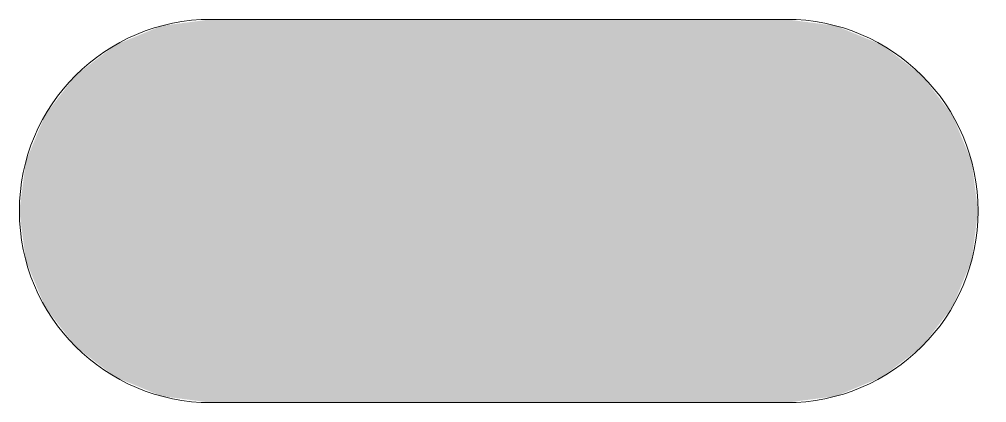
# Model space of a CAD drawing. Header units: metres. Extents: x -713.4 to -688.2, y 0 to 10.
import ezdxf

# ---------------------------------------------------------------- set-up
doc = ezdxf.new("R2010")
doc.units = ezdxf.units.M
doc.layers.add('A-DETL-GENF', color=92, linetype='Continuous', lineweight=18)

# ---------------------------------------------------------------- blocks, each defined once
blk = doc.blocks.new('30 compressieband - B 20-4454867-00_0 Basismaterialen')
at = {"layer": 'A-DETL-GENF', "lineweight": 13}
blk.add_hatch(color=256, dxfattribs=at).paths.add_polyline_path([(-693.392, 0), (-692.098, 0.17), (-690.892, 0.67), (-689.857, 1.464), (-689.062, 2.5), (-688.562, 3.706), (-688.392, 5), (-688.562, 6.294), (-689.062, 7.5), (-689.857, 8.536), (-690.892, 9.33), (-692.098, 9.83), (-693.392, 10), (-708.392, 10), (-709.686, 9.83), (-710.892, 9.33), (-711.928, 8.536), (-712.722, 7.5), (-713.222, 6.294), (-713.392, 5), (-713.222, 3.706), (-712.722, 2.5), (-711.928, 1.464), (-710.892, 0.67), (-709.686, 0.17), (-708.392, 0)])
for p, q in [((-693.392, 10), (-708.392, 10)), ((-708.392, 0), (-693.392, 0))]:
    blk.add_line(p, q, dxfattribs=at)
at = {"layer": 'A-DETL-GENF'}
for centre, start, end in [((-708.392, 5), 90, 270), ((-693.392, 5), 270, 90)]:
    blk.add_arc(centre, 5, start, end, dxfattribs=at)

msp = doc.modelspace()

# ---------------------------------------------------------------- block references
msp.add_blockref('30 compressieband - B 20-4454867-00_0 Basismaterialen', (0, 0))

doc.saveas('drawing.dxf')
